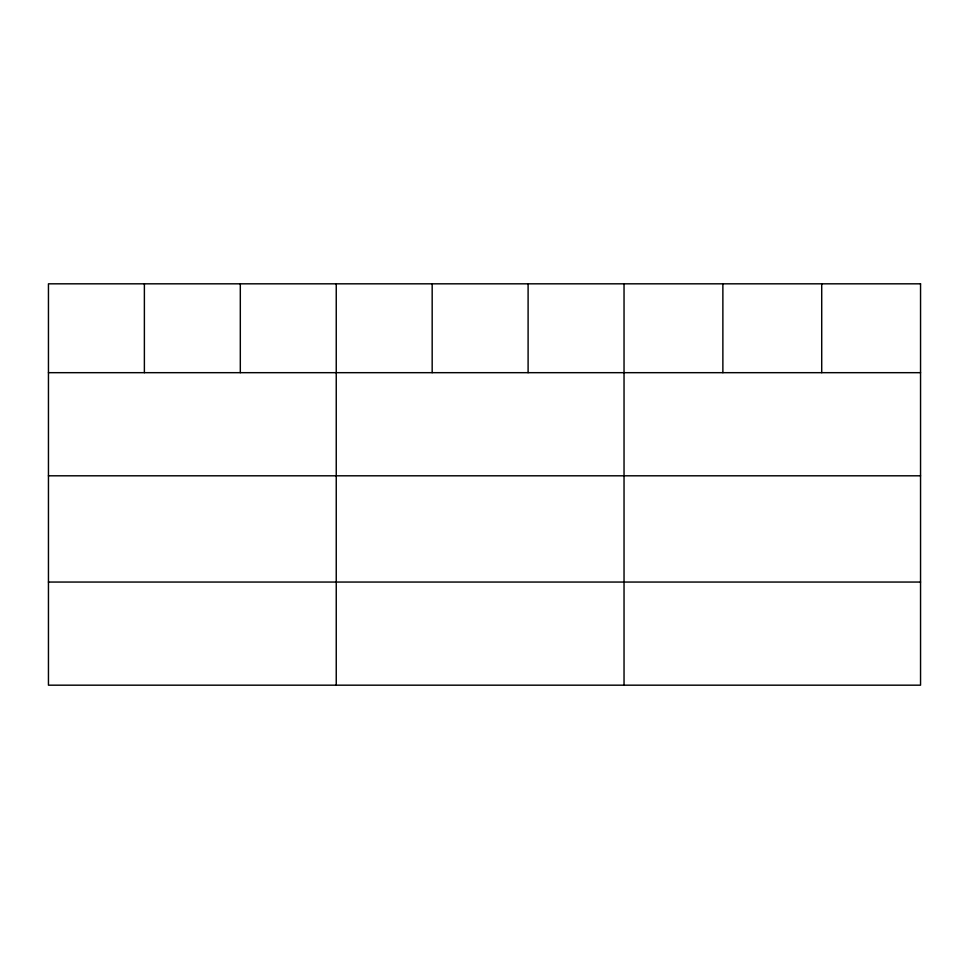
<?xml version="1.0" encoding="UTF-8"?>
<svg xmlns="http://www.w3.org/2000/svg" width="969" height="969" viewBox="0 0 969 969"><rect width="100%" height="100%" fill="white"/><g stroke="black" fill="none" stroke-linecap="round" stroke-linejoin="round"><path stroke-width="1.45" d="M48.45 372.677L920.55 372.677M48.45 475.803L920.55 475.803M48.45 582.054L920.55 582.054M821.712 283.82L821.712 372.677M722.874 283.82L722.874 372.677M624.036 283.82L624.036 685.18M528.105 283.82L528.105 372.677M432.174 283.82L432.174 372.677M336.243 283.82L336.243 685.18M240.312 283.82L240.312 372.677M144.381 283.82L144.381 372.677M920.55 283.82L48.45 283.82L48.45 685.18L920.55 685.18L920.55 283.82"/></g></svg>
